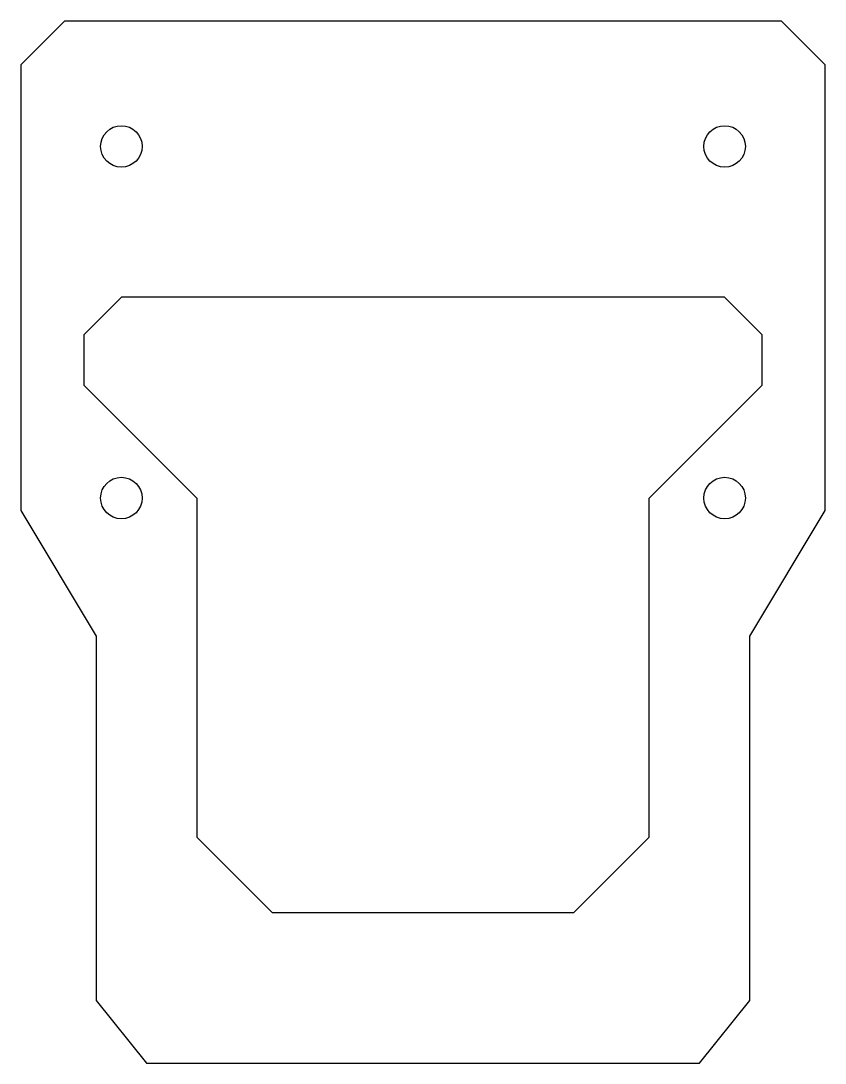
# Model space of a CAD drawing. Header units: millimetres. Extents: x -32 to 32, y 0 to 83.
import ezdxf

# ---------------------------------------------------------------- set-up
doc = ezdxf.new("R2010")
doc.units = ezdxf.units.MM

msp = doc.modelspace()

# ---------------------------------------------------------------- linework, layer by layer
at = {"color": 7, "linetype": 'Continuous', "lineweight": 25}
for p, q in [((-28.5, 83), (-32, 79.5)), ((-28.5, 83), (28.5, 83)), ((32, 79.5), (28.5, 83)), ((-32, 79.5), (-32, 44)), ((32, 44), (32, 79.5)), ((-24, 61), (-27, 58)), ((24, 61), (-24, 61)), ((27, 58), (24, 61)), ((-27, 58), (-27, 54)), ((27, 54), (27, 58)), ((-27, 54), (-18, 45)), ((18, 45), (27, 54)), ((-18, 45), (-18, 18)), ((18, 18), (18, 45)), ((-32, 44), (-26, 34)), ((26, 34), (32, 44)), ((-26, 34), (-26, 5)), ((26, 5), (26, 34)), ((-18, 18), (-12, 12)), ((12, 12), (18, 18)), ((-12, 12), (12, 12)), ((-26, 5), (-22, 0)), ((22, 0), (26, 5)), ((-22, 0), (22, 0))]:
    msp.add_line(p, q, dxfattribs=at)
for centre in [(-24, 73), (24, 73), (-24, 45), (24, 45)]:
    msp.add_circle(centre, 1.65, dxfattribs=at)

doc.saveas('drawing.dxf')
